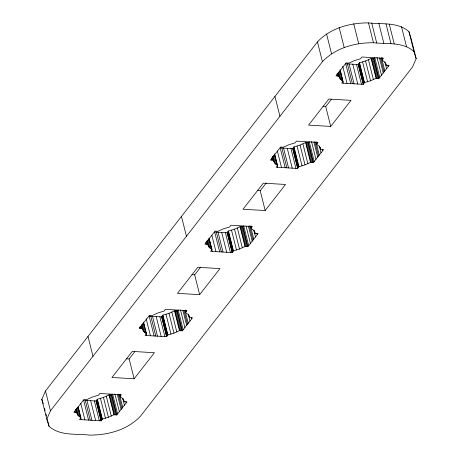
<?xml version="1.0" encoding="UTF-8"?>
<svg xmlns="http://www.w3.org/2000/svg" width="458" height="458" viewBox="0 0 458 458"><rect width="100%" height="100%" fill="white"/><g stroke="black" fill="none" stroke-linecap="round" stroke-linejoin="round"><path stroke-width="0.69" d="M41.833 399.336L45.485 390.995L317.446 41.901C330.43 28.07 349.981 22.78 368.478 22.9C382.018 24.48 398.019 21.818 408.971 31.716L411.187 38.833L416.167 58.664L412.515 67.005L140.554 416.099C127.57 429.93 108.019 435.22 89.522 435.1C75.982 433.52 59.981 436.182 49.029 426.284L46.813 419.167L41.833 399.336L43.247 403.87M46.813 419.167L50.466 410.82L322.426 61.727C335.411 47.895 354.961 42.605 373.459 42.726C386.999 44.306 403 41.644 413.946 51.542L416.167 58.664M78.141 406.876L80.883 417.816L79.526 419.562L101.006 420.822L102.369 419.076L108.431 417.261L113.956 414.759L116.83 414.931L126.986 401.889L124.112 401.723L123.305 398.844M146.417 333.699L145.06 335.439L166.54 336.699L167.903 334.958L173.966 333.143L179.484 330.642L182.364 330.813L192.52 317.772L189.646 317.606L188.33 314.703L185.496 312.367L186.858 310.621L165.372 309.368L164.016 311.108L157.953 312.923L152.428 315.425L149.554 315.253L139.398 328.294L142.272 328.46L143.589 331.363L146.417 333.699L143.497 322.071M211.951 249.576L210.594 251.322L232.074 252.581L233.431 250.835L239.5 249.02L245.019 246.524L247.893 246.69L258.054 233.654L255.175 233.483L253.864 230.586L251.03 228.25L252.387 226.504L230.906 225.244L229.55 226.991L223.481 228.805L217.962 231.301L215.088 231.135L204.926 244.171L207.806 244.343L209.117 247.24L211.951 249.576L209.031 237.954M277.485 165.458L276.122 167.204L297.608 168.464L298.965 166.718L305.028 164.903L310.553 162.407L313.427 162.573L323.583 149.537L320.709 149.365L319.392 146.468L316.564 144.133L317.921 142.386L296.44 141.127L295.078 142.873L289.015 144.688L283.496 147.184L280.617 147.018L270.46 160.054L273.334 160.226L274.651 163.122L277.485 165.458L274.565 153.836M343.013 81.341L341.657 83.087L363.137 84.346L364.499 82.6L370.562 80.785L376.087 78.284L378.961 78.455L389.117 65.414L386.243 65.248L384.926 62.345L382.092 60.009L383.455 58.269L361.969 57.01L360.612 58.75L354.549 60.565L349.025 63.067L346.151 62.895L335.995 75.936L338.868 76.102L340.185 79.005L343.013 81.341L340.094 69.719M101.006 420.822L96.031 400.99L97.388 399.25L103.451 397.435L108.975 394.933L111.849 395.105L112.639 394.086L117.62 413.912M166.54 336.699L161.559 316.873L162.922 315.127L168.985 313.312L174.504 310.816L177.383 310.982L178.173 309.963L183.154 329.794M232.074 252.581L227.094 232.756L228.45 231.009L234.519 229.195L240.038 226.699L242.912 226.865L243.708 225.846L248.688 245.671M297.608 168.464L292.628 148.632L293.984 146.892L300.047 145.077L305.572 142.575L308.446 142.747L309.242 141.728L314.222 161.554M363.137 84.346L358.156 64.515L359.519 62.769L365.581 60.96L371.106 58.458L373.98 58.624L374.77 57.611L379.751 77.436M134.12 378.783L154.438 352.706L132.259 351.406L111.947 377.484L134.12 378.783L129.139 358.952L134.761 351.738M199.654 294.66L219.972 268.583L197.793 267.283L177.481 293.36L199.654 294.66L194.673 274.834L200.724 267.066M265.188 210.543L285.5 184.465L263.327 183.166L243.009 209.243L265.188 210.543L260.207 190.717L266.258 182.948M330.722 126.425L351.034 100.348L328.861 99.048L308.543 125.126L330.722 126.425L325.741 106.594L331.357 99.386M358.156 64.515L345.738 63.788L350.719 83.614M322.964 106.433L325.741 106.594M292.628 148.632L280.204 147.905L285.185 167.737M257.436 190.551L260.207 190.717M227.094 232.756L214.676 232.029L219.657 251.854M191.902 274.674L194.673 274.834M161.559 316.873L149.142 316.146L154.123 335.972M126.368 358.791L129.139 358.952M96.031 400.99L83.608 400.263L88.589 420.095M80.883 417.816L78.055 415.48L76.738 412.578L73.864 412.412L84.02 399.376L86.894 399.542L92.419 397.04L98.481 395.231L99.844 393.485L121.324 394.744L119.962 396.491L121.565 397.578L123.649 400.212M408.971 31.716L413.946 51.542M401.466 26.564L406.446 46.39M389.266 24.119L394.246 43.945M386.02 23.93L391 43.756M378.875 23.507L383.856 43.338M387.978 65.065L388.321 66.433M385.728 63.198L386.243 65.248M384.857 61.836L386.575 68.677M382.43 57.771L382.774 59.139M381.795 57.691L382.31 59.74M381.571 57.926L384.829 70.916M380.604 58.263L384.039 71.935M371.724 23.089L376.705 42.92M379.464 57.914L383.243 72.954M368.478 22.9L373.459 42.726M377.031 57.416L381.497 75.192M373.98 58.624L378.961 78.455M373.528 58.601L378.508 78.427M372.543 58.544L377.524 78.37M371.553 58.487L376.533 78.312M371.106 58.458L376.087 78.284M368.432 59.786L373.413 79.612M365.581 60.96L370.562 80.785M353.708 23.764L358.683 43.59M362.599 61.956L367.579 81.787M359.519 62.769L364.499 82.6M359.307 63.044L364.287 82.869M358.837 63.645L363.818 83.471M358.374 64.246L363.354 84.072M356.479 64.418L361.459 84.243M352.786 64.2L357.767 84.032M349.093 63.983L354.074 83.814M339.178 27.623L344.158 47.455M347.416 63.885L352.397 83.717M342.733 66.307L347.027 83.402M340.071 70.194L343.334 83.184M340.569 72.725L342.63 80.929M339.183 71.362L341.416 80.253M338.468 72.169L340.185 79.005M338.13 72.828L339.332 77.614M338.181 73.372L338.868 76.102M337.735 73.343L338.422 76.08M336.916 73.967L337.431 76.022M326.543 33.875L331.523 53.7M317.446 41.901L322.426 61.727M322.449 149.188L322.793 150.556M320.194 147.316L320.709 149.365M319.329 145.959L321.047 152.795M316.896 141.888L317.239 143.257M316.432 142.49L316.776 143.858M316.037 142.043L319.3 155.033M314.898 141.694L318.505 156.052M313.936 142.032L317.715 157.071M311.503 141.539L315.968 159.315M308.446 142.747L313.427 162.573M307.999 142.719L312.98 162.544M307.009 142.661L311.99 162.487M306.018 142.604L310.999 162.43M305.572 142.575L310.553 162.407M302.898 143.904L307.879 163.735M300.047 145.077L305.028 164.903M297.065 146.079L302.045 165.905M293.984 146.892L298.965 166.718M293.773 147.161L298.753 166.993M293.303 147.762L298.284 167.588M292.839 148.363L297.82 168.189M290.95 148.535L295.931 168.367M274.955 96.443L279.93 116.275M287.258 148.318L292.238 168.149M283.565 148.106L288.546 167.931M281.888 148.003L286.863 167.834M277.371 151.111L281.493 167.519M274.537 154.312L277.8 167.302M274.525 154.793L275.212 157.529M275.556 158.892L276.586 162.996M273.655 155.48L275.882 164.37M272.934 156.287L274.651 163.122M272.596 156.951L273.798 161.737M272.476 156.802L273.334 160.226M272.201 157.46L272.888 160.197M271.382 158.09L271.897 160.14M256.915 233.305L257.259 234.673M254.488 230.752L255.175 233.483M253.795 230.076L255.512 236.912M251.368 226.012L251.711 227.38M250.726 225.926L251.242 227.975M250.503 226.166L253.766 239.156M249.364 225.817L252.971 240.175M248.402 226.149L252.181 241.194M246.141 226.338L250.434 243.433M242.912 226.865L247.893 246.69M242.465 226.836L247.446 246.667M241.475 226.779L246.456 246.61M240.49 226.721L245.471 246.553M240.038 226.699L245.019 246.524M237.364 228.027L242.345 247.852M234.519 229.195L239.5 249.02M231.53 230.197L236.511 250.022M228.45 231.009L233.431 250.835M228.239 231.284L233.219 251.11M227.775 231.88L232.756 251.711M227.305 232.481L232.286 252.306M225.416 232.658L230.397 252.484M221.724 232.441L226.704 252.266M218.031 232.223L223.012 252.049M216.353 232.126L221.334 251.952M211.842 235.229L215.964 251.637M209.008 238.429L212.272 251.419M209.163 239.597L210.193 243.696M210.537 245.064L211.739 249.85M208.121 239.603L210.354 248.488M207.4 240.404L209.117 247.24M207.062 241.068L208.264 245.854M206.947 240.925L207.806 244.343M206.667 241.584L207.354 244.314M205.854 242.208L206.369 244.257M181.465 216.445L186.446 236.271M191.381 317.423L191.725 318.791M189.131 315.551L189.646 317.606M188.261 314.194L189.978 321.035M185.834 310.129L186.177 311.497M185.192 310.043L185.708 312.098M184.969 310.284L188.232 323.274M184.007 310.616L187.442 324.293M182.868 310.266L186.646 325.312M180.435 309.774L184.9 327.55M177.383 310.982L182.364 330.813M176.931 310.959L181.912 330.785M175.941 310.902L180.921 330.728M174.956 310.839L179.937 330.67M174.504 310.816L179.484 330.642M171.836 312.144L176.811 331.97M168.985 313.312L173.966 333.143M166.002 314.314L170.983 334.14M162.922 315.127L167.903 334.958M162.71 315.402L167.691 335.227M162.241 316.003L167.222 335.829M161.771 316.598L166.752 336.43M159.882 316.776L164.863 336.601M156.189 316.558L161.17 336.384M152.497 316.341L157.478 336.172M150.819 316.243L155.8 336.069M146.136 318.665L150.43 335.754M143.646 323.233L146.737 335.542M143.629 323.714L144.659 327.814M145.003 329.182L146.205 333.968M142.587 323.72L144.82 332.611M141.871 324.522L143.589 331.363M141.528 325.186L142.73 329.972M141.413 325.043L142.272 328.46M141.133 325.701L141.82 328.438M140.32 326.325L140.835 328.375M139.501 326.949L139.845 328.317M125.847 401.546L126.19 402.908M123.597 399.674L124.112 401.723M122.733 398.317L124.444 405.153M120.299 394.246L120.643 395.615M119.836 394.848L120.179 396.216M119.441 394.401L122.704 407.391M118.301 394.052L121.908 408.41M117.334 394.39L121.112 409.429M114.901 393.897L119.366 411.673M111.849 395.105L116.83 414.931M111.397 395.077L116.378 414.902M110.412 395.019L115.393 414.845M109.422 394.962L114.403 414.788M108.975 394.933L113.956 414.759M106.302 396.262L111.283 416.087M103.451 397.435L108.431 417.261M87.982 336.447L92.957 356.272M100.468 398.431L105.449 418.263M97.388 399.25L102.369 419.076M97.176 399.519L102.157 419.351M96.707 400.12L101.687 419.946M96.243 400.721L101.224 420.547M94.348 400.893L99.329 420.725M90.655 400.676L95.636 420.507M86.963 400.464L91.944 420.289M85.285 400.361L90.266 420.192M80.774 403.469L84.896 419.877M78.112 407.351L81.203 419.66M78.61 409.881L79.64 413.986M79.984 415.354L80.671 418.091M77.053 407.838L79.286 416.728M76.337 408.645L78.055 415.48M75.999 409.309L77.202 414.095M75.879 409.16L76.738 412.578M75.604 409.818L76.291 412.555M74.957 411.129L75.301 412.498M45.485 390.995L50.466 410.82M44.569 408.507L45.084 410.557M45.943 413.98L46.458 416.03M47.317 419.448L49.029 426.284"/></g></svg>
